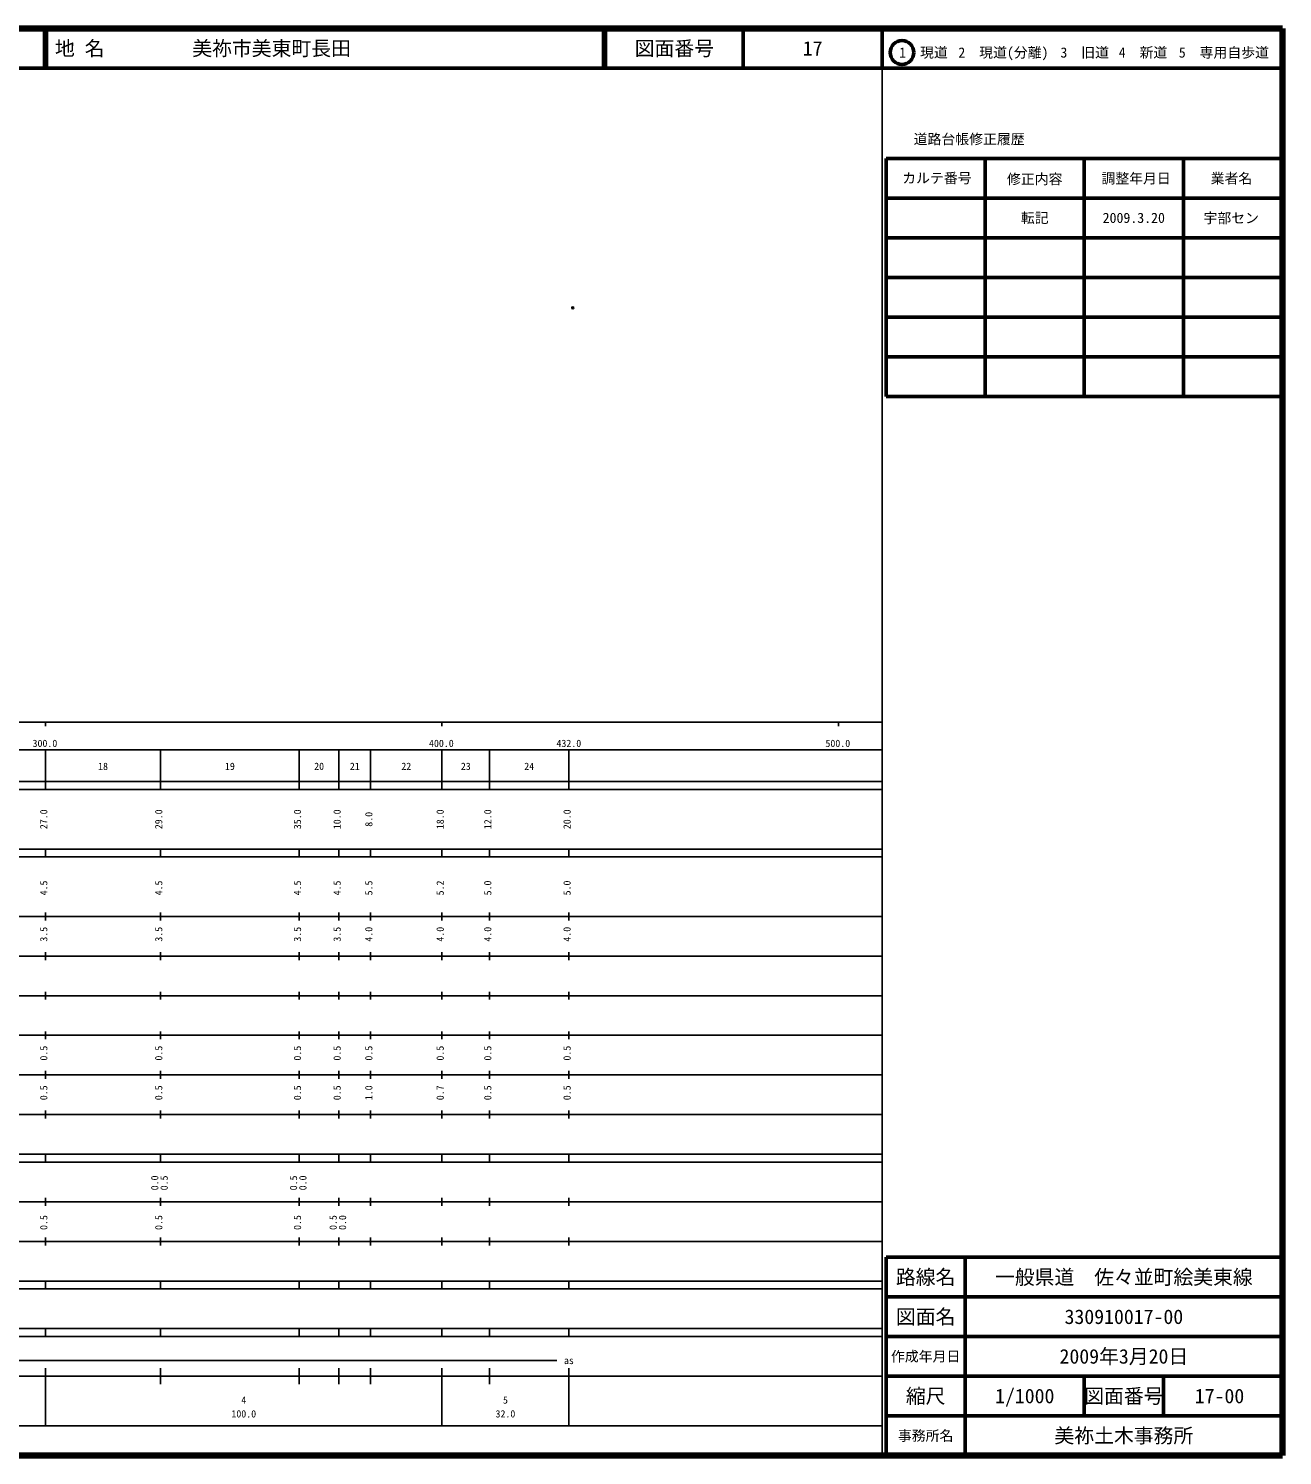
# Model space of a CAD drawing. Units: millimetres on the paper. Extents: x 40 to 680, y 20 to 380.
# Drawn here: x 363.7 to 680, y 20 to 380 of the extents above; entities that cross this region are included whole.
import ezdxf
from ezdxf.enums import TextEntityAlignment as Align

# ---------------------------------------------------------------- set-up
doc = ezdxf.new("R2010")
doc.units = ezdxf.units.MM
doc.header["$PDMODE"] = 32
doc.header["$PDSIZE"] = 0.5
doc.layers.add('M-OTRS', color=6, linetype='Continuous')
doc.layers.add('M-TTL-TXT', color=7, linetype='Continuous')
for name, color, linetype, lineweight in [('M-TTL', 2, 'Continuous', 140), ('M-TTL-BAND', 7, 'Continuous', 25), ('M-TTL-FRAM', 2, 'Continuous', 50), ('M-TTL-LINE', 7, 'Continuous', 50)]:
    doc.layers.add(name, color=color, linetype=linetype, lineweight=lineweight)
doc.styles.add('ＭＳ ゴシック', font='')
doc.styles.get('ＭＳ ゴシック').set_extended_font_data('MS Gothic')

msp = doc.modelspace()

# ---------------------------------------------------------------- linework, layer by layer
at = {"layer": 'M-OTRS'}
msp.add_point((500.968, 309.558), dxfattribs=at)
at = {"layer": 'M-TTL'}
for p, q in [((680, 380), (40, 380)), ((680, 20), (680, 380)), ((40, 20), (680, 20))]:
    msp.add_line(p, q, dxfattribs=at)
at = {"layer": 'M-TTL-BAND'}
for p, q in [((579, 20), (579, 370)), ((40, 205), (579, 205)), ((368, 205), (368, 204)), ((468, 205), (468, 204)), ((568, 205), (568, 204)), ((68, 198), (579, 198)), ((368, 188), (368, 198)), ((397, 188), (397, 198)), ((432, 188), (432, 198)), ((442, 188), (442, 198)), ((450, 188), (450, 198)), ((468, 188), (468, 198)), ((480, 188), (480, 198)), ((500, 188), (500, 198)), ((40, 190), (579, 190)), ((40, 188), (579, 188)), ((40, 173), (579, 173)), ((368, 171), (368, 173)), ((397, 171), (397, 173)), ((432, 171), (432, 173)), ((442, 171), (442, 173)), ((450, 171), (450, 173)), ((468, 171), (468, 173)), ((480, 171), (480, 173)), ((500, 171), (500, 173)), ((40, 171), (579, 171)), ((40, 156), (579, 156)), ((368, 155), (368, 157)), ((397, 155), (397, 157)), ((432, 155), (432, 157)), ((442, 155), (442, 157)), ((450, 155), (450, 157)), ((468, 155), (468, 157)), ((480, 155), (480, 157)), ((500, 155), (500, 157)), ((46, 146), (579, 146)), ((368, 145), (368, 147)), ((397, 145), (397, 147)), ((432, 145), (432, 147)), ((442, 145), (442, 147)), ((450, 145), (450, 147)), ((468, 145), (468, 147)), ((480, 145), (480, 147)), ((500, 145), (500, 147)), ((368, 135), (368, 137)), ((397, 135), (397, 137)), ((432, 135), (432, 137)), ((442, 135), (442, 137)), ((450, 135), (450, 137)), ((468, 135), (468, 137)), ((480, 135), (480, 137)), ((500, 135), (500, 137)), ((52, 136), (579, 136)), ((46, 126), (579, 126)), ((368, 125), (368, 127)), ((397, 125), (397, 127)), ((432, 125), (432, 127)), ((442, 125), (442, 127)), ((450, 125), (450, 127)), ((468, 125), (468, 127)), ((480, 125), (480, 127)), ((500, 125), (500, 127)), ((52, 116), (579, 116)), ((368, 115), (368, 117)), ((397, 115), (397, 117)), ((432, 115), (432, 117)), ((442, 115), (442, 117)), ((450, 115), (450, 117)), ((468, 115), (468, 117)), ((480, 115), (480, 117)), ((500, 115), (500, 117)), ((46, 106), (579, 106)), ((368, 105), (368, 107)), ((397, 105), (397, 107)), ((432, 105), (432, 107)), ((442, 105), (442, 107)), ((450, 105), (450, 107)), ((468, 105), (468, 107)), ((480, 105), (480, 107)), ((500, 105), (500, 107)), ((40, 96), (579, 96)), ((40, 94), (579, 94)), ((368, 94), (368, 96)), ((397, 94), (397, 96)), ((432, 94), (432, 96)), ((442, 94), (442, 96)), ((450, 94), (450, 96)), ((468, 94), (468, 96)), ((480, 94), (480, 96)), ((500, 94), (500, 96)), ((49, 84), (579, 84)), ((368, 83), (368, 85)), ((397, 83), (397, 85)), ((432, 83), (432, 85)), ((442, 83), (442, 85)), ((450, 83), (450, 85)), ((468, 83), (468, 85)), ((480, 83), (480, 85)), ((500, 83), (500, 85)), ((40, 74), (579, 74)), ((368, 73), (368, 75)), ((397, 73), (397, 75)), ((432, 73), (432, 75)), ((442, 73), (442, 75)), ((450, 73), (450, 75)), ((468, 73), (468, 75)), ((480, 73), (480, 75)), ((500, 73), (500, 75)), ((40, 64), (579, 64)), ((40, 62), (579, 62)), ((368, 62), (368, 64)), ((397, 62), (397, 64)), ((432, 62), (432, 64)), ((442, 62), (442, 64)), ((450, 62), (450, 64)), ((468, 62), (468, 64)), ((480, 62), (480, 64)), ((500, 62), (500, 64)), ((40, 52), (579, 52)), ((368, 50), (368, 52)), ((397, 50), (397, 52)), ((432, 50), (432, 52)), ((442, 50), (442, 52)), ((450, 50), (450, 52)), ((468, 50), (468, 52)), ((480, 50), (480, 52)), ((500, 50), (500, 52)), ((40, 50), (579, 50)), ((71, 44), (497, 44)), ((40, 40), (579, 40)), ((368, 27.5), (368, 42)), ((397, 38), (397, 42)), ((432, 38), (432, 42)), ((442, 38), (442, 42)), ((450, 38), (450, 42)), ((468, 27.5), (468, 42)), ((480, 38), (480, 42)), ((500, 27.5), (500, 42)), ((68, 27.5), (579, 27.5))]:
    msp.add_line(p, q, dxfattribs=at)
at = {"layer": 'M-TTL-FRAM'}
for p, q in [((580, 347.197), (580, 287.197)), ((580, 347.197), (680, 347.197)), ((580, 287.197), (680, 287.197)), ((680, 70), (580, 70)), ((580, 70), (580, 20))]:
    msp.add_line(p, q, dxfattribs=at)
at = {"layer": 'M-TTL-LINE'}
for p, q in [((367.75, 380), (367.75, 370)), ((368.25, 380), (368.25, 370)), ((508.747, 380), (508.747, 370)), ((509.247, 380), (509.247, 370)), ((543.997, 380), (543.997, 370)), ((579, 380), (579, 370)), ((40, 370), (680, 370)), ((605, 347.197), (605, 287.197)), ((630, 347.197), (630, 287.197)), ((655, 347.197), (655, 287.197)), ((580, 337.197), (680, 337.197)), ((580, 327.197), (680, 327.197)), ((580, 317.197), (680, 317.197)), ((580, 307.197), (680, 307.197)), ((580, 297.197), (680, 297.197)), ((600, 70), (600, 20)), ((680, 60), (580, 60)), ((680, 50), (580, 50)), ((680, 40), (580, 40)), ((630, 40), (630, 30)), ((650, 40), (650, 30)), ((680, 30), (580, 30))]:
    msp.add_line(p, q, dxfattribs=at)
msp.add_circle((584.031, 373.958), 3, dxfattribs=at)

# ---------------------------------------------------------------- texts
at = {"layer": 'M-TTL-BAND', "style": 'ＭＳ ゴシック'}
for s, p in [('300.0', (367.844, 198.195)), ('400.0', (467.844, 198.195)), ('432.0', (500, 198.195)), ('500.0', (567.844, 198.195)), ('18', (382.5, 192.405)), ('19', (414.5, 192.405)), ('20', (437, 192.405)), ('21', (446, 192.405)), ('22', (459, 192.405)), ('23', (474, 192.405)), ('24', (490, 192.405)), ('as', (500, 42.5)), ('4', (418, 32.523)), ('5', (484, 32.523)), ('100.0', (418, 29.033)), ('32.0', (484, 29.033))]:
    msp.add_text(s, height=1.833, dxfattribs=at).set_placement(p, align=Align.BOTTOM_CENTER)
for s, p in [('27.0', (369, 180.5)), ('29.0', (398, 180.5)), ('35.0', (433, 180.5)), ('10.0', (443, 180.5)), ('8.0', (451, 180.5)), ('18.0', (469, 180.5)), ('12.0', (481, 180.5)), ('20.0', (501, 180.5)), ('4.5', (369, 163.174)), ('4.5', (398, 163.174)), ('4.5', (433, 163.174)), ('4.5', (443, 163.174)), ('5.5', (451, 163.174)), ('5.2', (469, 163.174)), ('5.0', (481, 163.174)), ('5.0', (501, 163.174)), ('3.5', (369, 151.5)), ('3.5', (398, 151.5)), ('3.5', (433, 151.5)), ('3.5', (443, 151.5)), ('4.0', (451, 151.5)), ('4.0', (469, 151.5)), ('4.0', (481, 151.5)), ('4.0', (501, 151.5)), ('0.5', (369, 121.5)), ('0.5', (398, 121.5)), ('0.5', (433, 121.5)), ('0.5', (443, 121.5)), ('0.5', (451, 121.5)), ('0.5', (469, 121.5)), ('0.5', (481, 121.5)), ('0.5', (501, 121.5)), ('0.5', (369, 111.5)), ('0.5', (398, 111.5)), ('0.5', (433, 111.5)), ('0.5', (443, 111.5)), ('1.0', (451, 111.5)), ('0.7', (469, 111.5)), ('0.5', (481, 111.5)), ('0.5', (501, 111.5)), ('0.0', (397, 88.764)), ('0.5', (399.37, 88.764)), ('0.5', (432, 88.764)), ('0.0', (434.37, 88.764)), ('0.5', (369, 78.764)), ('0.5', (398, 78.764)), ('0.5', (433, 78.764)), ('0.5', (442, 78.764)), ('0.0', (444.37, 78.764))]:
    msp.add_text(s, height=1.833, rotation=90, dxfattribs=at).set_placement(p, align=Align.BOTTOM_CENTER)
at = {"layer": 'M-TTL-TXT', "style": 'ＭＳ ゴシック'}
for s, p in [('地 名', (370.38, 375)), ('美祢市美東町長田', (405.024, 375))]:
    msp.add_text(s, height=3.666, dxfattribs=at).set_placement(p, align=Align.MIDDLE_LEFT)
for s, height, p in [('図面番号', 3.666, (526.622, 375)), ('17', 3.666, (561.497, 375)), ('1\u3000現道', 2.566, (589.448, 373.958)), ('2\u3000現道(分離)', 2.566, (609.619, 373.958)), ('3\u3000旧道', 2.566, (630.121, 373.958)), ('4\u3000新道', 2.566, (644.824, 373.958)), ('5\u3000専用自歩道', 2.566, (665.228, 373.958)), ('道路台帳修正履歴', 2.566, (600.968, 352.113)), ('カルテ番号', 2.566, (592.839, 342.277)), ('修正内容', 2.566, (617.509, 342.023)), ('調整年月日', 2.566, (643.089, 342.197)), ('業者名', 2.566, (667.134, 342.197)), ('転記', 2.566, (617.5, 332.245)), ('2009.3.20', 2.566, (642.5, 332.245)), ('宇部セン', 2.566, (667.077, 332.189)), ('路線名', 3.666, (590, 65)), ('路線名', 3.666, (590, 65)), ('一般県道\u3000佐々並町絵美東線', 3.666, (640, 65)), ('図面名', 3.666, (590, 55)), ('図面名', 3.666, (590, 55)), ('330910017-00', 3.666, (640, 55)), ('2009年3月20日', 3.666, (640, 45)), ('作成年月日', 2.566, (590, 45)), ('作成年月日', 2.566, (590, 45)), ('縮尺', 3.666, (590, 35)), ('縮尺', 3.666, (590, 35)), ('1/1000', 3.666, (615, 35)), ('図面番号', 3.666, (640, 35)), ('図面番号', 3.666, (640, 35)), ('17-00', 3.666, (664.125, 35)), ('事務所名', 2.566, (590, 25)), ('事務所名', 2.566, (590, 25)), ('美祢土木事務所', 3.666, (640, 25))]:
    msp.add_text(s, height=height, dxfattribs=at).set_placement(p, align=Align.MIDDLE_CENTER)

doc.saveas('drawing.dxf')
